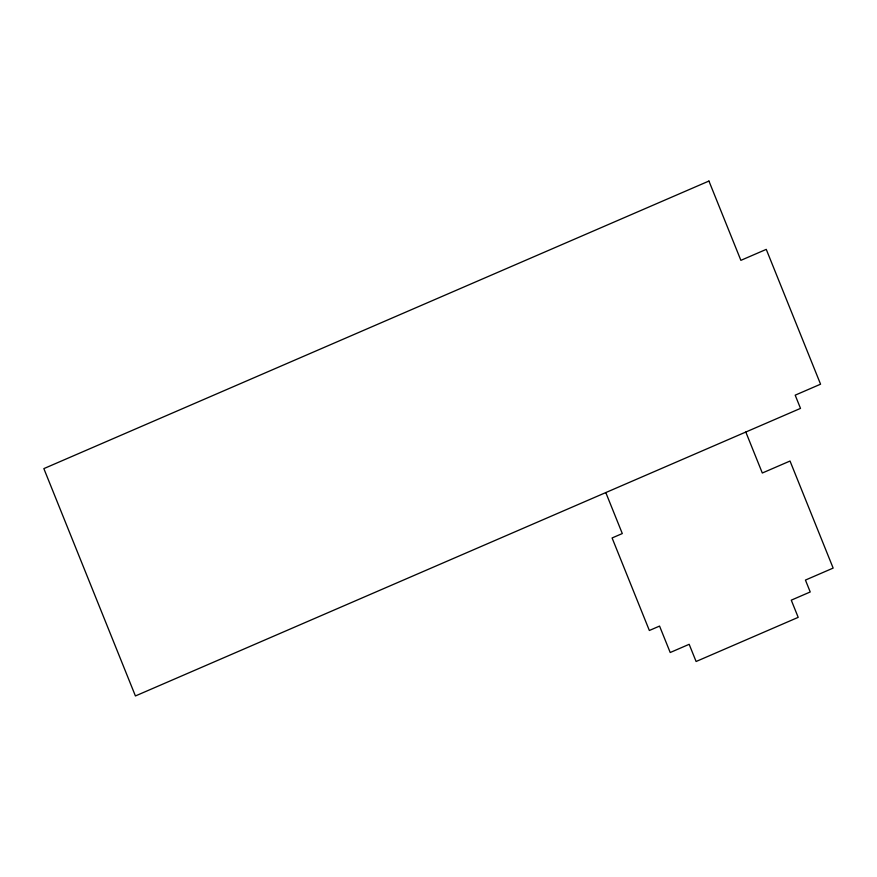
<?xml version="1.0" encoding="UTF-8"?>
<svg xmlns="http://www.w3.org/2000/svg" width="877" height="877" viewBox="0 0 877 877"><rect width="100%" height="100%" fill="white"/><g stroke="black" fill="none" stroke-linecap="round" stroke-linejoin="round"><path stroke-width="1.32" d="M745.812 432.032L762.31 473.01L790.024 461.028L833.15 568.088L805.437 580.07L810.227 591.964L791.273 600.164L798.191 617.353L696.097 661.499L689.169 644.31L670.214 652.51L659.559 626.079L649.353 630.486L612.091 537.963L622.297 533.556L605.799 492.578M708.934 181.046L43.85 468.614L135.42 695.954L800.504 408.386L795.187 395.165L820.565 384.192L766.257 249.375L740.879 260.348L708.934 181.046"/></g></svg>
